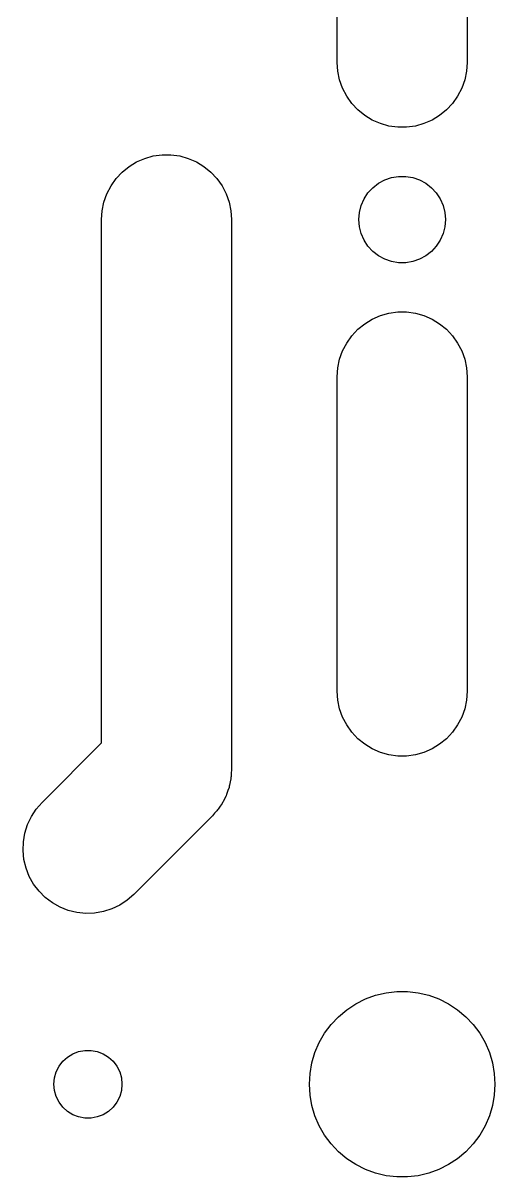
# Model space of a CAD drawing. Extents: x 68 to 186, y -124 to -61.
# Drawn here: x 170.62 to 185.88, y -122.37 to -85.09 of the extents above; entities that cross this region are included whole.
import ezdxf

# ---------------------------------------------------------------- set-up
doc = ezdxf.new("R2010")
doc.units = 0
doc.layers.add('BLACK', color=7, linetype='CONTINUOUS')

msp = doc.modelspace()

# ---------------------------------------------------------------- linework, layer by layer
at = {"layer": 'BLACK', "linetype": 'CONTINUOUS'}
for p, q in [((180.78, -86.36), (180.78, -76.2)), ((184.98, -76.2), (184.98, -86.36)), ((180.79956, -86.64595), (180.78, -86.36)), ((184.98, -86.36), (184.96044, -86.64595)), ((180.857874, -86.926573), (180.79956, -86.64595)), ((184.96044, -86.64595), (184.902126, -86.926573)), ((180.953856, -87.196642), (180.857874, -86.926573)), ((181.085719, -87.451126), (180.953856, -87.196642)), ((184.806144, -87.196642), (184.674281, -87.451126)), ((184.902126, -86.926573), (184.806144, -87.196642)), ((181.251006, -87.685285), (181.085719, -87.451126)), ((184.674281, -87.451126), (184.508994, -87.685285)), ((181.446638, -87.894756), (181.251006, -87.685285)), ((181.668971, -88.075637), (181.446638, -87.894756)), ((184.313362, -87.894756), (184.091029, -88.075637)), ((184.508994, -87.685285), (184.313362, -87.894756)), ((181.913863, -88.224559), (181.668971, -88.075637)), ((182.176753, -88.338748), (181.913863, -88.224559)), ((182.452742, -88.416077), (182.176753, -88.338748)), ((183.583247, -88.338748), (183.307258, -88.416077)), ((183.846137, -88.224559), (183.583247, -88.338748)), ((184.091029, -88.075637), (183.846137, -88.224559)), ((182.736691, -88.455104), (182.452742, -88.416077)), ((183.023309, -88.455104), (182.736691, -88.455104)), ((183.307258, -88.416077), (183.023309, -88.455104)), ((174.293863, -89.575441), (174.556753, -89.461252)), ((174.556753, -89.461252), (174.832742, -89.383923)), ((174.832742, -89.383923), (175.116691, -89.344896)), ((175.116691, -89.344896), (175.403309, -89.344896)), ((175.403309, -89.344896), (175.687258, -89.383923)), ((175.687258, -89.383923), (175.963247, -89.461252)), ((175.963247, -89.461252), (176.226137, -89.575441)), ((173.826638, -89.905244), (174.048971, -89.724363)), ((174.048971, -89.724363), (174.293863, -89.575441)), ((176.226137, -89.575441), (176.471029, -89.724363)), ((176.471029, -89.724363), (176.693362, -89.905244)), ((173.465719, -90.348874), (173.631006, -90.114715)), ((173.631006, -90.114715), (173.826638, -89.905244)), ((176.693362, -89.905244), (176.888994, -90.114715)), ((176.888994, -90.114715), (177.054281, -90.348874)), ((182.114273, -90.267967), (182.317626, -90.157917)), ((182.317626, -90.157917), (182.53632, -90.08284)), ((182.53632, -90.08284), (182.764389, -90.044782)), ((182.764389, -90.044782), (182.995611, -90.044782)), ((182.995611, -90.044782), (183.22368, -90.08284)), ((183.22368, -90.08284), (183.442374, -90.157917)), ((183.442374, -90.157917), (183.645727, -90.267967)), ((173.333856, -90.603358), (173.465719, -90.348874)), ((177.054281, -90.348874), (177.186144, -90.603358)), ((181.648737, -90.773674), (181.775203, -90.580102)), ((181.775203, -90.580102), (181.931806, -90.409987)), ((181.931806, -90.409987), (182.114273, -90.267967)), ((183.645727, -90.267967), (183.828194, -90.409987)), ((183.828194, -90.409987), (183.984797, -90.580102)), ((183.984797, -90.580102), (184.111263, -90.773674)), ((173.17956, -91.15405), (173.237874, -90.873427)), ((173.237874, -90.873427), (173.333856, -90.603358)), ((177.186144, -90.603358), (177.282126, -90.873427)), ((177.282126, -90.873427), (177.34044, -91.15405)), ((181.555856, -90.985421), (181.648737, -90.773674)), ((184.111263, -90.773674), (184.204144, -90.985421)), ((173.16, -91.44), (173.17956, -91.15405)), ((177.34044, -91.15405), (177.36, -91.44)), ((181.48, -91.44), (181.499094, -91.209568)), ((181.499094, -91.209568), (181.555856, -90.985421)), ((184.204144, -90.985421), (184.260906, -91.209568)), ((184.260906, -91.209568), (184.28, -91.44)), ((173.16, -106.68), (173.16, -91.44)), ((177.36, -91.44), (177.36, -106.68)), ((181.499094, -91.670432), (181.48, -91.44)), ((181.555856, -91.894579), (181.499094, -91.670432)), ((184.260906, -91.670432), (184.204144, -91.894579)), ((184.28, -91.44), (184.260906, -91.670432)), ((181.648737, -92.106326), (181.555856, -91.894579)), ((184.204144, -91.894579), (184.111263, -92.106326)), ((181.775203, -92.299898), (181.648737, -92.106326)), ((181.931806, -92.470013), (181.775203, -92.299898)), ((183.984797, -92.299898), (183.828194, -92.470013)), ((184.111263, -92.106326), (183.984797, -92.299898)), ((182.114273, -92.612033), (181.931806, -92.470013)), ((182.317626, -92.722083), (182.114273, -92.612033)), ((182.53632, -92.79716), (182.317626, -92.722083)), ((182.764389, -92.835218), (182.53632, -92.79716)), ((182.995611, -92.835218), (182.764389, -92.835218)), ((183.22368, -92.79716), (182.995611, -92.835218)), ((183.442374, -92.722083), (183.22368, -92.79716)), ((183.645727, -92.612033), (183.442374, -92.722083)), ((183.828194, -92.470013), (183.645727, -92.612033)), ((181.668971, -94.804363), (181.913863, -94.655441)), ((181.913863, -94.655441), (182.176753, -94.541252)), ((182.176753, -94.541252), (182.452742, -94.463923)), ((182.452742, -94.463923), (182.736691, -94.424896)), ((182.736691, -94.424896), (183.023309, -94.424896)), ((183.023309, -94.424896), (183.307258, -94.463923)), ((183.307258, -94.463923), (183.583247, -94.541252)), ((183.583247, -94.541252), (183.846137, -94.655441)), ((183.846137, -94.655441), (184.091029, -94.804363)), ((181.251006, -95.194715), (181.446638, -94.985244)), ((181.446638, -94.985244), (181.668971, -94.804363)), ((184.091029, -94.804363), (184.313362, -94.985244)), ((184.313362, -94.985244), (184.508994, -95.194715)), ((180.953856, -95.683358), (181.085719, -95.428874)), ((181.085719, -95.428874), (181.251006, -95.194715)), ((184.508994, -95.194715), (184.674281, -95.428874)), ((184.674281, -95.428874), (184.806144, -95.683358)), ((180.857874, -95.953427), (180.953856, -95.683358)), ((184.806144, -95.683358), (184.902126, -95.953427)), ((180.79956, -96.23405), (180.857874, -95.953427)), ((184.902126, -95.953427), (184.96044, -96.23405)), ((180.78, -96.52), (180.79956, -96.23405)), ((180.78, -106.68), (180.78, -96.52)), ((184.96044, -96.23405), (184.98, -96.52)), ((184.98, -96.52), (184.98, -106.68)), ((173.16, -108.350151), (173.16, -106.68)), ((177.36, -106.68), (177.36, -109.22)), ((180.79956, -106.96595), (180.78, -106.68)), ((180.857874, -107.246573), (180.79956, -106.96595)), ((184.96044, -106.96595), (184.902126, -107.246573)), ((184.98, -106.68), (184.96044, -106.96595)), ((180.953856, -107.516642), (180.857874, -107.246573)), ((184.902126, -107.246573), (184.806144, -107.516642)), ((181.085719, -107.771126), (180.953856, -107.516642)), ((184.806144, -107.516642), (184.674281, -107.771126)), ((181.251006, -108.005285), (181.085719, -107.771126)), ((181.446638, -108.214756), (181.251006, -108.005285)), ((184.508994, -108.005285), (184.313362, -108.214756)), ((184.674281, -107.771126), (184.508994, -108.005285)), ((171.235076, -110.275076), (173.16, -108.350151)), ((181.668971, -108.395637), (181.446638, -108.214756)), ((181.913863, -108.544559), (181.668971, -108.395637)), ((184.091029, -108.395637), (183.846137, -108.544559)), ((184.313362, -108.214756), (184.091029, -108.395637)), ((182.176753, -108.658748), (181.913863, -108.544559)), ((182.452742, -108.736077), (182.176753, -108.658748)), ((182.736691, -108.775104), (182.452742, -108.736077)), ((183.023309, -108.775104), (182.736691, -108.775104)), ((183.307258, -108.736077), (183.023309, -108.775104)), ((183.583247, -108.658748), (183.307258, -108.736077)), ((183.846137, -108.544559), (183.583247, -108.658748)), ((177.36, -109.22), (177.352661, -109.32728)), ((177.318564, -109.611221), (177.300291, -109.717206)), ((177.34044, -109.50595), (177.318564, -109.611221)), ((177.342889, -109.470135), (177.34044, -109.50595)), ((177.34899, -109.434755), (177.342889, -109.470135)), ((177.352661, -109.32728), (177.34899, -109.434755)), ((177.213584, -109.990395), (177.198167, -110.022811)), ((177.246115, -109.887896), (177.213584, -109.990395)), ((177.282126, -109.786573), (177.246115, -109.887896)), ((177.289428, -109.751429), (177.282126, -109.786573)), ((177.300291, -109.717206), (177.289428, -109.751429)), ((171.04671, -110.491104), (171.235076, -110.275076)), ((177.054281, -110.311126), (176.992252, -110.399)), ((177.0708, -110.279245), (177.054281, -110.311126)), ((177.090486, -110.249232), (177.0708, -110.279245)), ((177.136663, -110.152135), (177.090486, -110.249232)), ((177.186144, -110.056642), (177.136663, -110.152135)), ((177.198167, -110.022811), (177.186144, -110.056642)), ((170.766415, -110.989606), (170.889513, -110.730769)), ((170.889513, -110.730769), (171.04671, -110.491104)), ((176.744924, -110.704925), (174.204924, -113.244924)), ((176.815584, -110.623887), (176.744924, -110.704925)), ((176.888994, -110.545285), (176.815584, -110.623887)), ((176.909703, -110.515946), (176.888994, -110.545285)), ((176.93329, -110.488896), (176.909703, -110.515946)), ((176.992252, -110.399), (176.93329, -110.488896)), ((170.679709, -111.262794), (170.766415, -110.989606)), ((170.631009, -111.545245), (170.679709, -111.262794)), ((170.621224, -111.831696), (170.631009, -111.545245)), ((170.650535, -112.116812), (170.621224, -111.831696)), ((170.718396, -112.39528), (170.650535, -112.116812)), ((170.823543, -112.661915), (170.718396, -112.39528)), ((170.964017, -112.911749), (170.823543, -112.661915)), ((171.137203, -113.140127), (170.964017, -112.911749)), ((171.339873, -113.342797), (171.137203, -113.140127)), ((171.568251, -113.515983), (171.339873, -113.342797)), ((174.204924, -113.244924), (173.988896, -113.43329)), ((171.818085, -113.656457), (171.568251, -113.515983)), ((172.08472, -113.761604), (171.818085, -113.656457)), ((173.490394, -113.713585), (173.217206, -113.800291)), ((173.749231, -113.590487), (173.490394, -113.713585)), ((173.988896, -113.43329), (173.749231, -113.590487)), ((172.363188, -113.829465), (172.08472, -113.761604)), ((172.648304, -113.858776), (172.363188, -113.829465)), ((172.934755, -113.848991), (172.648304, -113.858776)), ((173.217206, -113.800291), (172.934755, -113.848991)), ((181.38, -116.781924), (181.691761, -116.625352)), ((181.691761, -116.625352), (182.01959, -116.506031)), ((182.01959, -116.506031), (182.359055, -116.425577)), ((182.359055, -116.425577), (182.705566, -116.385076)), ((182.705566, -116.385076), (183.054434, -116.385076)), ((183.054434, -116.385076), (183.400945, -116.425577)), ((183.400945, -116.425577), (183.74041, -116.506031)), ((183.74041, -116.506031), (184.068239, -116.625352)), ((184.068239, -116.625352), (184.38, -116.781924)), ((180.821275, -117.197879), (181.088524, -116.97363)), ((181.088524, -116.97363), (181.38, -116.781924)), ((184.38, -116.781924), (184.671476, -116.97363)), ((184.671476, -116.97363), (184.938725, -117.197879)), ((180.581867, -117.451637), (180.821275, -117.197879)), ((184.938725, -117.197879), (185.178133, -117.451637)), ((180.199102, -118.033602), (180.373537, -117.731473)), ((180.373537, -117.731473), (180.581867, -117.451637)), ((185.178133, -117.451637), (185.386463, -117.731473)), ((185.386463, -117.731473), (185.560898, -118.033602)), ((180.060922, -118.35394), (180.199102, -118.033602)), ((185.560898, -118.033602), (185.699078, -118.35394)), ((171.90709, -118.638935), (172.057102, -118.502181)), ((172.057102, -118.502181), (172.229688, -118.39532)), ((172.229688, -118.39532), (172.418971, -118.321992)), ((172.418971, -118.321992), (172.618505, -118.284692)), ((172.618505, -118.284692), (172.821495, -118.284692)), ((172.821495, -118.284692), (173.021029, -118.321992)), ((173.021029, -118.321992), (173.210312, -118.39532)), ((173.210312, -118.39532), (173.382898, -118.502181)), ((173.382898, -118.502181), (173.53291, -118.638935)), ((179.960865, -118.688152), (180.060922, -118.35394)), ((185.699078, -118.35394), (185.799135, -118.688152)), ((171.694281, -118.982634), (171.784761, -118.800925)), ((171.784761, -118.800925), (171.90709, -118.638935)), ((173.53291, -118.638935), (173.655239, -118.800925)), ((173.655239, -118.800925), (173.745719, -118.982634)), ((179.900285, -119.031721), (179.960865, -118.688152)), ((185.799135, -118.688152), (185.859715, -119.031721)), ((171.62, -119.38), (171.63873, -119.177876)), ((171.63873, -119.177876), (171.694281, -118.982634)), ((173.745719, -118.982634), (173.80127, -119.177876)), ((173.80127, -119.177876), (173.82, -119.38)), ((179.88, -119.38), (179.900285, -119.031721)), ((185.859715, -119.031721), (185.88, -119.38)), ((171.63873, -119.582124), (171.62, -119.38)), ((171.694281, -119.777366), (171.63873, -119.582124)), ((173.80127, -119.582124), (173.745719, -119.777366)), ((173.82, -119.38), (173.80127, -119.582124)), ((179.900285, -119.728279), (179.88, -119.38)), ((185.88, -119.38), (185.859715, -119.728279)), ((171.784761, -119.959075), (171.694281, -119.777366)), ((171.90709, -120.121065), (171.784761, -119.959075)), ((173.655239, -119.959075), (173.53291, -120.121065)), ((173.745719, -119.777366), (173.655239, -119.959075)), ((179.960865, -120.071848), (179.900285, -119.728279)), ((185.859715, -119.728279), (185.799135, -120.071848)), ((172.057102, -120.257819), (171.90709, -120.121065)), ((172.229688, -120.36468), (172.057102, -120.257819)), ((172.418971, -120.438008), (172.229688, -120.36468)), ((173.210312, -120.36468), (173.021029, -120.438008)), ((173.382898, -120.257819), (173.210312, -120.36468)), ((173.53291, -120.121065), (173.382898, -120.257819)), ((180.060922, -120.40606), (179.960865, -120.071848)), ((180.199102, -120.726398), (180.060922, -120.40606)), ((185.699078, -120.40606), (185.560898, -120.726398)), ((185.799135, -120.071848), (185.699078, -120.40606)), ((172.618505, -120.475308), (172.418971, -120.438008)), ((172.821495, -120.475308), (172.618505, -120.475308)), ((173.021029, -120.438008), (172.821495, -120.475308)), ((180.373537, -121.028527), (180.199102, -120.726398)), ((185.560898, -120.726398), (185.386463, -121.028527)), ((180.581867, -121.308363), (180.373537, -121.028527)), ((185.386463, -121.028527), (185.178133, -121.308363)), ((180.821275, -121.562121), (180.581867, -121.308363)), ((185.178133, -121.308363), (184.938725, -121.562121)), ((181.088524, -121.78637), (180.821275, -121.562121)), ((181.38, -121.978076), (181.088524, -121.78637)), ((184.671476, -121.78637), (184.38, -121.978076)), ((184.938725, -121.562121), (184.671476, -121.78637)), ((181.691761, -122.134648), (181.38, -121.978076)), ((182.01959, -122.253969), (181.691761, -122.134648)), ((182.359055, -122.334423), (182.01959, -122.253969)), ((183.74041, -122.253969), (183.400945, -122.334423)), ((184.068239, -122.134648), (183.74041, -122.253969)), ((184.38, -121.978076), (184.068239, -122.134648)), ((182.705566, -122.374924), (182.359055, -122.334423)), ((183.054434, -122.374924), (182.705566, -122.374924)), ((183.400945, -122.334423), (183.054434, -122.374924))]:
    msp.add_line(p, q, dxfattribs=at)

doc.saveas('drawing.dxf')
